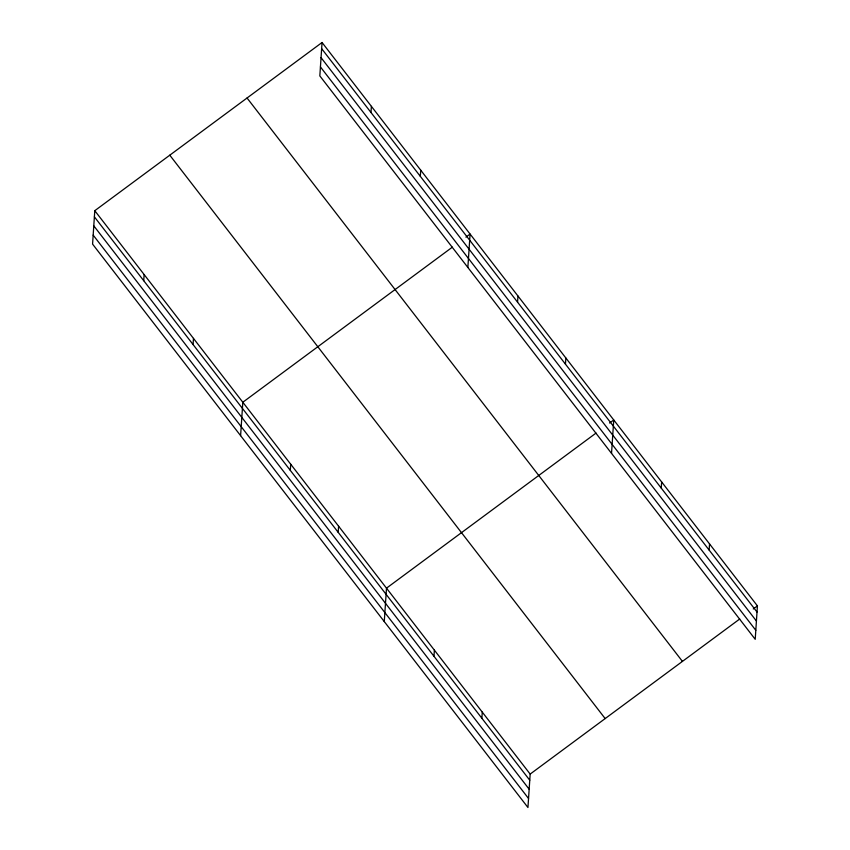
<?xml version="1.0" encoding="UTF-8"?>
<svg xmlns="http://www.w3.org/2000/svg" width="850" height="850" viewBox="0 0 850 850"><rect width="100%" height="100%" fill="white"/><g stroke="black" fill="none" stroke-linecap="round" stroke-linejoin="round"><path stroke-width="1.27" d="M94.786 210.694L92.576 244.109L527.946 807.5L530.166 774.084L94.786 210.694L322.054 42.5L757.424 605.891L755.214 639.306L319.834 75.916L322.054 42.5M143.724 280.691L144.128 274.55M193.067 344.537L193.481 338.396M240.603 435.657L242.824 402.252L452.37 247.159M290.307 470.369L290.711 464.228M338.194 532.334L338.598 526.192M370.983 112.487L371.397 106.356M384.274 621.584L386.495 588.168L596.041 433.075M420.325 176.343L420.739 170.202M433.978 656.285L434.382 650.144M467.861 267.463L470.082 234.058L465.917 237.139M481.865 718.261L482.279 712.119M517.565 302.164L517.969 296.023M565.452 364.14L565.866 357.999M611.532 453.379L613.753 419.974L609.588 423.056M661.236 488.091L661.651 481.95M709.134 550.056L709.537 543.915M530.166 774.084L739.723 619.002M753.259 608.972L757.424 605.891M321.64 48.641L757.021 612.032M321.045 57.641L756.426 621.031M320.429 66.916L755.809 630.307M247.053 98.005L682.433 661.396M169.788 155.189L605.168 718.579M94.382 216.835L529.763 780.226M93.787 225.834L529.168 789.225M93.171 235.11L528.551 798.501"/></g></svg>
